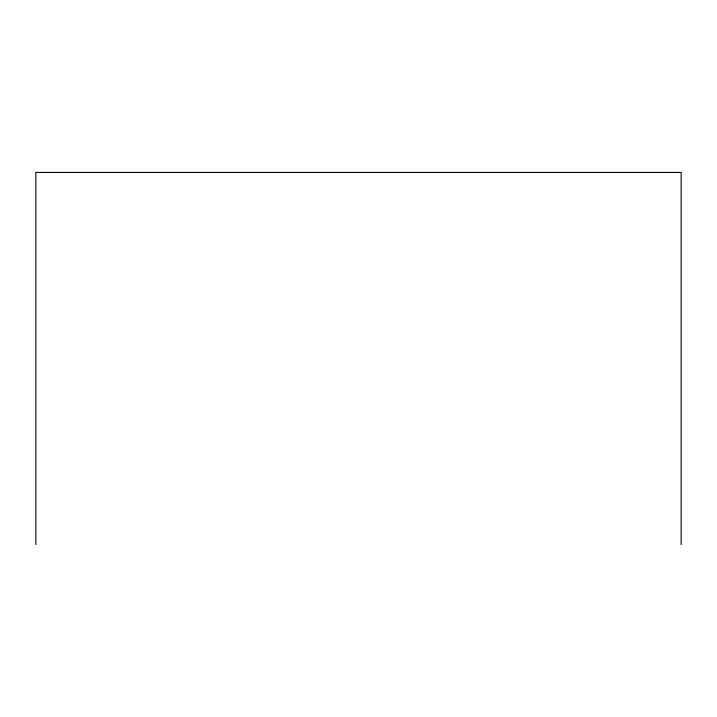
<?xml version="1.0" encoding="UTF-8"?>
<svg xmlns="http://www.w3.org/2000/svg" width="717" height="717" viewBox="0 0 717 717"><rect width="100%" height="100%" fill="white"/><g stroke="black" fill="none" stroke-linecap="round" stroke-linejoin="round"><path stroke-width="1.08" d="M681.15 544.553L681.15 172.447L35.85 172.447L35.85 544.553"/></g></svg>
